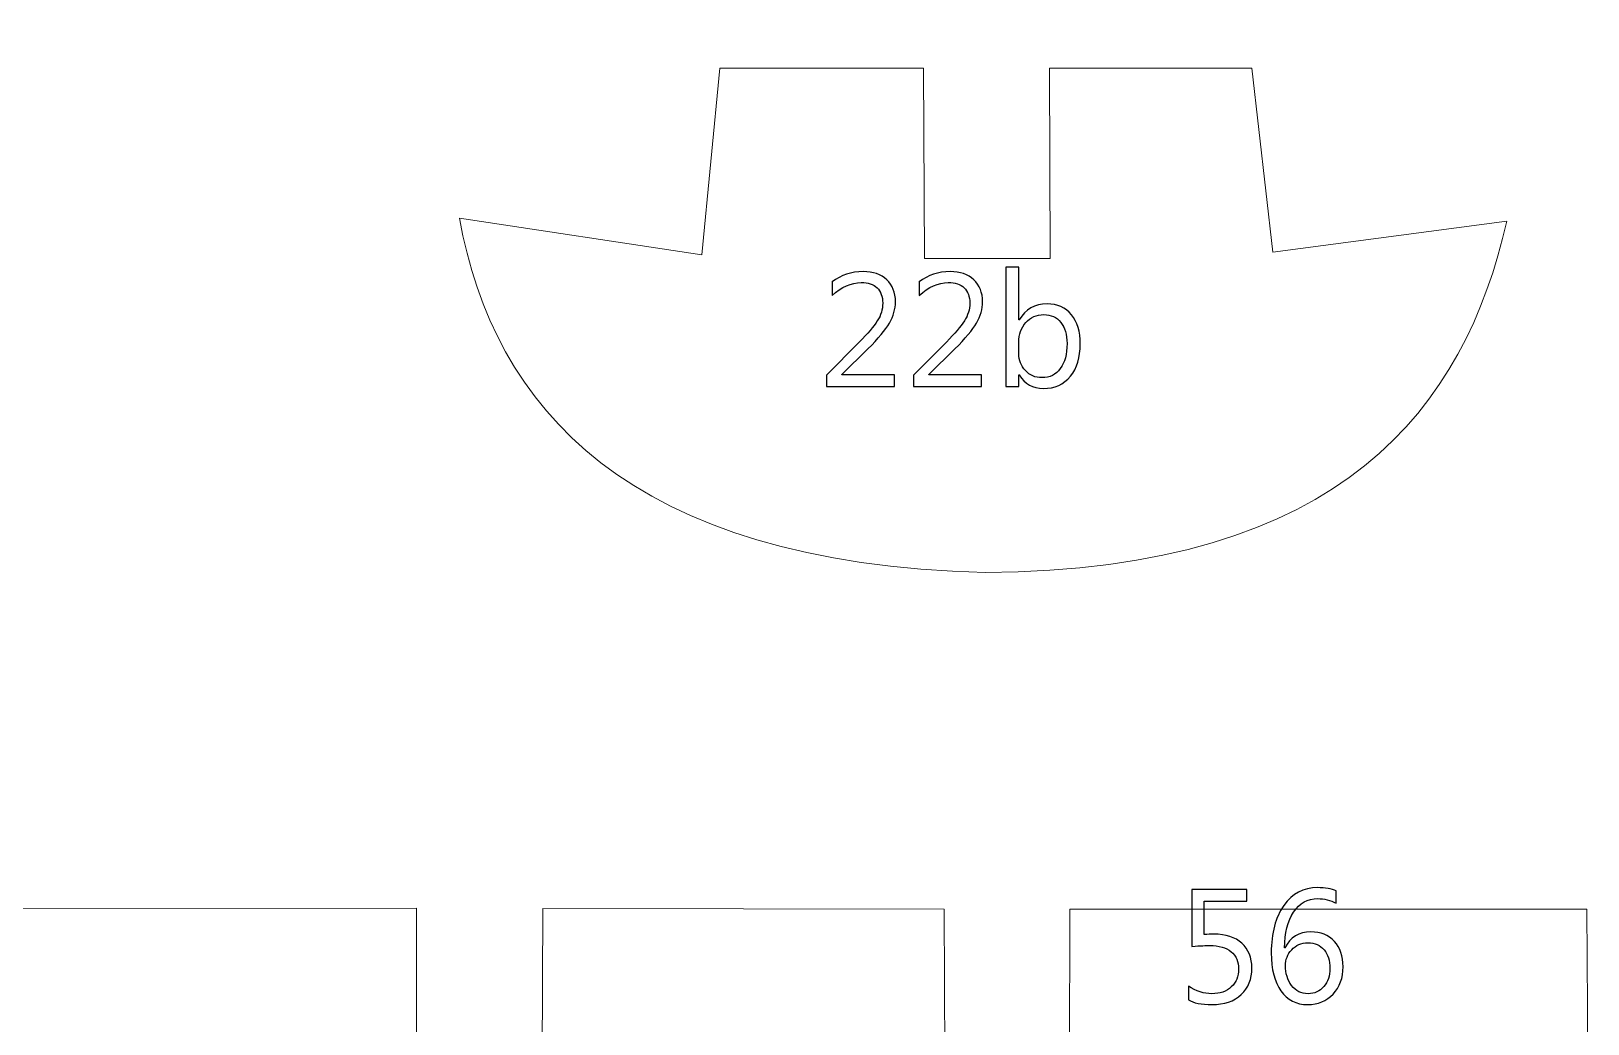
# Model space of a CAD drawing. Header units: centimetres. Extents: x -196 to 200, y -267 to 229.
# Drawn here: x 153.06 to 194.2, y 137.32 to 163.56 of the extents above; entities that cross this region are included whole.
import ezdxf

# ---------------------------------------------------------------- set-up
doc = ezdxf.new("R2010")
doc.units = ezdxf.units.CM
doc.header["$MEASUREMENT"] = 0
doc.layers.add('Camada 1', color=7, linetype='Continuous')
doc.layers.add('Camada 2', color=20, linetype='Continuous')

msp = doc.modelspace()

# ---------------------------------------------------------------- linework, layer by layer
at = {"layer": 'Camada 1', "lineweight": 9}
for points, knots in [([(114.689, 140.372), (114.689, 140.372), (121.777, 140.406), (121.777, 140.406), (121.777, 140.406), (121.777, 140.406), (121.77, 129.531), (121.77, 129.531), (121.77, 129.531), (121.77, 129.531), (125.082, 129.531), (125.082, 129.531), (125.082, 129.531), (125.082, 129.531), (125.087, 140.334), (125.087, 140.334), (125.087, 140.334), (125.087, 140.334), (135.586, 140.334), (135.586, 140.334), (135.586, 140.334), (135.586, 140.334), (135.586, 129.531), (135.586, 129.531), (135.586, 129.531), (135.586, 129.531), (138.885, 129.531), (138.885, 129.531), (138.885, 129.531), (138.885, 129.531), (138.886, 140.351), (138.886, 140.351), (138.886, 140.351), (138.886, 140.351), (149.417, 140.346), (149.417, 140.346), (149.417, 140.346), (149.417, 140.346), (149.391, 129.535), (149.391, 129.535), (149.391, 129.535), (149.391, 129.535), (152.742, 129.531), (152.742, 129.531), (152.742, 129.531), (152.742, 129.531), (152.755, 140.375), (152.755, 140.375), (152.755, 140.375), (152.755, 140.375), (163.247, 140.384), (163.247, 140.384), (163.247, 140.384), (163.247, 140.384), (163.247, 129.532), (163.247, 129.532), (163.247, 129.532), (163.247, 129.532), (166.534, 129.534), (166.534, 129.534), (166.534, 129.534), (166.534, 129.534), (166.587, 140.372), (166.587, 140.372), (166.587, 140.372), (166.587, 140.372), (177.191, 140.351), (177.191, 140.351), (177.191, 140.351), (177.191, 140.351), (177.225, 129.532), (177.225, 129.532), (177.225, 129.532), (177.225, 129.532), (180.491, 129.532), (180.491, 129.532), (180.491, 129.532), (180.491, 129.532), (180.507, 140.351), (180.507, 140.351), (180.507, 140.351), (180.507, 140.351), (194.175, 140.357), (194.175, 140.357), (194.175, 140.357), (194.175, 140.357), (194.198, 135.934), (194.198, 135.934), (194.198, 135.934), (194.198, 135.934), (190.911, 135.937), (190.911, 135.937), (190.911, 135.937), (190.911, 135.937), (190.911, 122.929), (190.911, 122.929), (190.911, 122.929), (190.911, 122.929), (194.197, 122.931), (194.197, 122.931), (194.197, 122.931), (194.197, 122.931), (194.197, 118.546), (194.197, 118.546), (194.197, 118.546), (194.197, 118.546), (111.237, 118.545), (111.237, 118.545), (111.237, 118.545), (111.237, 118.545), (111.234, 125.194), (111.234, 125.194), (111.234, 125.194), (111.234, 125.194), (100.095, 125.194), (100.095, 125.194), (100.095, 125.194), (98.387, 125.156), (97.605, 123.336), (97.591, 120.037), (97.591, 120.037), (97.729, 114.639), (94.559, 112.378), (91.986, 112.668), (91.986, 112.668), (91.986, 112.668), (93.508, 124.97), (93.508, 124.97), (93.508, 124.97), (93.508, 124.97), (90.249, 125.309), (90.249, 125.309), (90.249, 125.309), (90.249, 125.309), (89.165, 117.272), (89.165, 117.272), (89.165, 117.272), (89.165, 117.272), (2.271, 117.175), (2.271, 117.175), (2.271, 117.175), (2.271, 117.175), (2.269, 110.802), (2.269, 110.802), (2.269, 110.802), (2.269, 110.802), (-1.043, 110.801), (-1.043, 110.801), (-1.043, 110.801), (-1.043, 110.801), (-1.185, 88.942), (-1.185, 88.942), (-1.185, 88.942), (-1.185, 88.942), (-35.24, 85.129), (-35.24, 85.129), (-35.24, 85.129), (-35.24, 85.129), (-63.557, 85.144), (-63.557, 85.144), (-63.557, 85.144), (-65.043, 84.591), (-65.665, 83.347), (-65.246, 81.268), (-65.246, 81.268), (-65.246, 81.268), (-64.254, 78.165), (-64.254, 78.165), (-64.254, 78.165), (-63.326, 75.262), (-63.061, 73.597), (-65.387, 72.634), (-65.387, 72.634), (-65.387, 72.634), (-69.566, 71.073), (-69.566, 71.073), (-69.566, 71.073), (-75.32, 68.462), (-76.167, 62.893), (-73.657, 55.298), (-73.657, 55.298), (-72.354, 51.114), (-73.927, 48.199), (-76.368, 49.092), (-76.368, 49.092), (-76.368, 49.092), (-103.733, 58.307), (-103.733, 58.307), (-103.733, 58.307), (-103.102, 60.687), (-102.343, 63.067), (-101.456, 65.446), (-101.456, 65.446), (-101.456, 65.446), (-93.666, 62.108), (-93.666, 62.108), (-93.666, 62.108), (-93.666, 62.108), (-92.577, 65.248), (-92.577, 65.248), (-92.577, 65.248), (-92.577, 65.248), (-100.4, 68.586), (-100.4, 68.586), (-100.4, 68.586), (-99.209, 71.162), (-97.955, 73.674), (-96.637, 76.121), (-96.637, 76.121), (-96.637, 76.121), (-88.847, 71.858), (-88.847, 71.858), (-88.847, 71.858), (-88.847, 71.858), (-87.13, 74.667), (-87.13, 74.667), (-87.13, 74.667), (-87.13, 74.667), (-94.821, 78.964), (-94.821, 78.964), (-94.821, 78.964), (-93.561, 81.177), (-92.248, 83.287), (-90.86, 85.243), (-90.86, 85.243), (-90.86, 85.243), (-83.73, 80.451), (-83.73, 80.451), (-83.73, 80.451), (-83.73, 80.451), (-81.948, 83.161), (-81.948, 83.161), (-81.948, 83.161), (-81.948, 83.161), (-88.979, 87.953), (-88.979, 87.953), (-88.979, 87.953), (-87.461, 89.938), (-86.028, 91.963), (-84.688, 94.035), (-84.688, 94.035), (-84.688, 94.035), (-77.327, 89.441), (-77.327, 89.441), (-77.327, 89.441), (-77.327, 89.441), (-75.907, 92.316), (-75.907, 92.316), (-75.907, 92.316), (-75.907, 92.316), (-83.103, 96.976), (-83.103, 96.976), (-83.103, 96.976), (-80.277, 103.602), (-82.236, 109.043), (-90.122, 112.277), (-90.122, 112.277), (-103.899, 115.381), (-119.513, 113.823), (-133.764, 106.791), (-133.764, 106.791), (-144.008, 101.178), (-154.042, 94.092), (-164.777, 87.847), (-164.777, 87.847), (-170.221, 84.322), (-175.616, 81.162), (-181.376, 78.622), (-181.376, 78.622), (-183.558, 77.911), (-185.077, 77.638), (-185.897, 78.094), (-185.897, 78.094), (-191.027, 82.698), (-193.644, 93.751), (-193.229, 112.589), (-193.229, 112.589), (-192.121, 128.575), (-189.468, 139.014), (-184.95, 142.757), (-184.95, 142.757), (-180.824, 144.316), (-165.289, 144.555), (-141.95, 142.79), (-141.95, 142.79), (-126.066, 141.543), (-110.264, 140.047), (-94.515, 138.397), (-94.515, 138.397), (-85.281, 137.334), (-77.614, 145.445), (-70.733, 157.943), (-70.733, 157.943), (-72.994, 158.332), (-74.592, 160.089), (-74.791, 163.639), (-74.791, 163.639), (-74.747, 167.843), (-72.92, 169.939), (-69.436, 170.243), (-69.436, 170.243), (-67.983, 170.256), (-66.531, 170.239), (-65.079, 170.073), (-65.079, 170.073), (-63.108, 169.837), (-62.191, 170.706), (-62.256, 173.119), (-62.256, 173.119), (-62.256, 173.119), (-62.225, 177.892), (-62.225, 177.892), (-62.225, 177.892), (-62.225, 177.892), (-58.622, 177.892), (-58.622, 177.892), (-58.622, 177.892), (-58.622, 177.892), (-58.621, 184.763), (-58.621, 184.763), (-58.621, 184.763), (-58.621, 184.763), (-52.573, 184.76), (-52.573, 184.76), (-52.573, 184.76), (-52.573, 184.76), (-46.65, 192.035), (-46.65, 192.035), (-46.65, 192.035), (-46.65, 192.035), (-18.056, 192.03), (-18.056, 192.03), (-18.056, 192.03), (-18.056, 192.03), (-18.049, 180.199), (-18.049, 180.199), (-18.049, 180.199), (-18.049, 180.199), (-14.604, 180.2), (-14.604, 180.2), (-14.604, 180.2), (-14.604, 180.2), (-14.654, 172.369), (-14.654, 172.369), (-14.654, 172.369), (-14.75, 170.684), (-15.901, 169.942), (-17.653, 169.659), (-17.653, 169.659), (-17.653, 169.659), (-23.365, 169.659), (-23.365, 169.659), (-23.365, 169.659), (-23.365, 169.659), (-23.367, 164.682), (-23.367, 164.682), (-23.367, 164.682), (-23.367, 164.682), (-17.384, 164.682), (-17.384, 164.682), (-17.384, 164.682), (-9.828, 164.385), (-5.427, 163.227), (-3.319, 160.661), (-3.319, 160.661), (-1.966, 159.056), (-1.137, 157.276), (-1.075, 155.241), (-1.075, 155.241), (-1.075, 155.241), (-1.006, 145.454), (-1.006, 145.454), (-1.006, 145.454), (-1.006, 145.454), (2.333, 145.456), (2.333, 145.456), (2.333, 145.456), (2.333, 145.456), (2.342, 137.754), (2.342, 137.754), (2.342, 137.754), (2.342, 137.754), (92.633, 137.751), (92.633, 137.751), (92.633, 137.751), (92.633, 137.751), (92.619, 142.019), (92.619, 142.019), (92.619, 142.019), (94.823, 148.923), (96.989, 156.13), (99.23, 162.731), (99.23, 162.731), (100.216, 165.658), (101.894, 167.27), (104.257, 167.188), (104.257, 167.188), (107.361, 166.892), (109.115, 164.964), (110.065, 161.989), (110.065, 161.989), (111.854, 155.099), (113.136, 147.567), (114.689, 140.372)], [0, 0, 0, 0, 0.009804, 0.009804, 0.009804, 0.009804, 0.019608, 0.019608, 0.019608, 0.019608, 0.029412, 0.029412, 0.029412, 0.029412, 0.039216, 0.039216, 0.039216, 0.039216, 0.04902, 0.04902, 0.04902, 0.04902, 0.058824, 0.058824, 0.058824, 0.058824, 0.068627, 0.068627, 0.068627, 0.068627, 0.078431, 0.078431, 0.078431, 0.078431, 0.088235, 0.088235, 0.088235, 0.088235, 0.098039, 0.098039, 0.098039, 0.098039, 0.107843, 0.107843, 0.107843, 0.107843, 0.117647, 0.117647, 0.117647, 0.117647, 0.127451, 0.127451, 0.127451, 0.127451, 0.137255, 0.137255, 0.137255, 0.137255, 0.147059, 0.147059, 0.147059, 0.147059, 0.156863, 0.156863, 0.156863, 0.156863, 0.166667, 0.166667, 0.166667, 0.166667, 0.176471, 0.176471, 0.176471, 0.176471, 0.186275, 0.186275, 0.186275, 0.186275, 0.196078, 0.196078, 0.196078, 0.196078, 0.205882, 0.205882, 0.205882, 0.205882, 0.215686, 0.215686, 0.215686, 0.215686, 0.22549, 0.22549, 0.22549, 0.22549, 0.235294, 0.235294, 0.235294, 0.235294, 0.245098, 0.245098, 0.245098, 0.245098, 0.254902, 0.254902, 0.254902, 0.254902, 0.264706, 0.264706, 0.264706, 0.264706, 0.27451, 0.27451, 0.27451, 0.27451, 0.284314, 0.284314, 0.284314, 0.284314, 0.294118, 0.294118, 0.294118, 0.294118, 0.303922, 0.303922, 0.303922, 0.303922, 0.313725, 0.313725, 0.313725, 0.313726, 0.323529, 0.323529, 0.323529, 0.323529, 0.333333, 0.333333, 0.333333, 0.333333, 0.343137, 0.343137, 0.343137, 0.343137, 0.352941, 0.352941, 0.352941, 0.352941, 0.362745, 0.362745, 0.362745, 0.362745, 0.372549, 0.372549, 0.372549, 0.372549, 0.382353, 0.382353, 0.382353, 0.382353, 0.392157, 0.392157, 0.392157, 0.392157, 0.401961, 0.401961, 0.401961, 0.401961, 0.411765, 0.411765, 0.411765, 0.411765, 0.421569, 0.421569, 0.421569, 0.421569, 0.431373, 0.431373, 0.431373, 0.431373, 0.441176, 0.441176, 0.441176, 0.441176, 0.45098, 0.45098, 0.45098, 0.45098, 0.460784, 0.460784, 0.460784, 0.460784, 0.470588, 0.470588, 0.470588, 0.470588, 0.480392, 0.480392, 0.480392, 0.480392, 0.490196, 0.490196, 0.490196, 0.490196, 0.5, 0.5, 0.5, 0.5, 0.509804, 0.509804, 0.509804, 0.509804, 0.519608, 0.519608, 0.519608, 0.519608, 0.529412, 0.529412, 0.529412, 0.529412, 0.539216, 0.539216, 0.539216, 0.539216, 0.54902, 0.54902, 0.54902, 0.54902, 0.558824, 0.558824, 0.558824, 0.558824, 0.568627, 0.568627, 0.568627, 0.568627, 0.578431, 0.578431, 0.578431, 0.578431, 0.588235, 0.588235, 0.588235, 0.588235, 0.598039, 0.598039, 0.598039, 0.598039, 0.607843, 0.607843, 0.607843, 0.607843, 0.617647, 0.617647, 0.617647, 0.617647, 0.627451, 0.627451, 0.627451, 0.627451, 0.637255, 0.637255, 0.637255, 0.637255, 0.647059, 0.647059, 0.647059, 0.647059, 0.656863, 0.656863, 0.656863, 0.656863, 0.666667, 0.666667, 0.666667, 0.666667, 0.676471, 0.676471, 0.676471, 0.676471, 0.686275, 0.686275, 0.686275, 0.686275, 0.696078, 0.696078, 0.696078, 0.696078, 0.705882, 0.705882, 0.705882, 0.705882, 0.715686, 0.715686, 0.715686, 0.715686, 0.72549, 0.72549, 0.72549, 0.72549, 0.735294, 0.735294, 0.735294, 0.735294, 0.745098, 0.745098, 0.745098, 0.745098, 0.754902, 0.754902, 0.754902, 0.754902, 0.764706, 0.764706, 0.764706, 0.764706, 0.77451, 0.77451, 0.77451, 0.77451, 0.784314, 0.784314, 0.784314, 0.784314, 0.794118, 0.794118, 0.794118, 0.794118, 0.803922, 0.803922, 0.803922, 0.803922, 0.813725, 0.813725, 0.813725, 0.813726, 0.823529, 0.823529, 0.823529, 0.823529, 0.833333, 0.833333, 0.833333, 0.833333, 0.843137, 0.843137, 0.843137, 0.843137, 0.852941, 0.852941, 0.852941, 0.852941, 0.862745, 0.862745, 0.862745, 0.862745, 0.872549, 0.872549, 0.872549, 0.872549, 0.882353, 0.882353, 0.882353, 0.882353, 0.892157, 0.892157, 0.892157, 0.892157, 0.901961, 0.901961, 0.901961, 0.901961, 0.911765, 0.911765, 0.911765, 0.911765, 0.921569, 0.921569, 0.921569, 0.921569, 0.931373, 0.931373, 0.931373, 0.931373, 0.941176, 0.941176, 0.941176, 0.941176, 0.95098, 0.95098, 0.95098, 0.95098, 0.960784, 0.960784, 0.960784, 0.960784, 0.970588, 0.970588, 0.970588, 0.970588, 0.980392, 0.980392, 0.980392, 0.980392, 1, 1, 1, 1]), ([(171.262, 162.576), (171.262, 162.576), (176.642, 162.578), (176.642, 162.578), (176.642, 162.578), (176.642, 162.578), (176.669, 157.549), (176.669, 157.549), (176.669, 157.549), (176.669, 157.549), (179.988, 157.544), (179.988, 157.544), (179.988, 157.544), (179.988, 157.544), (179.974, 162.576), (179.974, 162.576), (179.974, 162.576), (179.974, 162.576), (185.319, 162.578), (185.319, 162.578), (185.319, 162.578), (185.319, 162.578), (185.878, 157.717), (185.878, 157.717), (185.878, 157.717), (185.878, 157.717), (192.058, 158.534), (192.058, 158.534), (192.058, 158.534), (190.937, 153.622), (187.751, 149.305), (178.275, 149.252), (178.275, 149.252), (168.818, 149.493), (165.282, 153.623), (164.379, 158.612), (164.379, 158.612), (164.379, 158.612), (170.781, 157.645), (170.781, 157.645), (170.781, 157.645), (170.781, 157.645), (171.262, 162.576), (171.262, 162.576)], [0, 0, 0, 0, 0.083333, 0.083333, 0.083333, 0.083333, 0.166667, 0.166667, 0.166667, 0.166667, 0.25, 0.25, 0.25, 0.25, 0.333333, 0.333333, 0.333333, 0.333333, 0.416667, 0.416667, 0.416667, 0.416667, 0.5, 0.5, 0.5, 0.5, 0.583333, 0.583333, 0.583333, 0.583333, 0.666667, 0.666667, 0.666667, 0.666667, 0.75, 0.75, 0.75, 0.75, 0.833333, 0.833333, 0.833333, 0.833333, 1, 1, 1, 1])]:
    msp.add_open_spline(points, degree=3, knots=knots, dxfattribs=at)
at = {"layer": 'Camada 2'}
for points, knots in [([(175.877, 154.165), (175.877, 154.165), (174.076, 154.165), (174.076, 154.165), (174.076, 154.165), (174.076, 154.165), (174.076, 154.468), (174.076, 154.468), (174.076, 154.468), (174.076, 154.468), (174.946, 155.341), (174.946, 155.341), (174.946, 155.341), (175.169, 155.564), (175.328, 155.749), (175.422, 155.897), (175.422, 155.897), (175.517, 156.045), (175.565, 156.203), (175.565, 156.371), (175.565, 156.371), (175.565, 156.543), (175.516, 156.677), (175.417, 156.772), (175.417, 156.772), (175.318, 156.866), (175.178, 156.913), (174.996, 156.913), (174.996, 156.913), (174.729, 156.913), (174.474, 156.799), (174.229, 156.572), (174.229, 156.572), (174.229, 156.572), (174.229, 156.93), (174.229, 156.93), (174.229, 156.93), (174.463, 157.112), (174.734, 157.203), (175.044, 157.203), (175.044, 157.203), (175.31, 157.203), (175.52, 157.131), (175.673, 156.986), (175.673, 156.986), (175.826, 156.842), (175.902, 156.648), (175.902, 156.404), (175.902, 156.404), (175.902, 156.213), (175.85, 156.025), (175.744, 155.843), (175.744, 155.843), (175.638, 155.66), (175.448, 155.433), (175.175, 155.162), (175.175, 155.162), (175.175, 155.162), (174.485, 154.48), (174.485, 154.48), (174.485, 154.48), (174.485, 154.48), (174.485, 154.472), (174.485, 154.472), (174.485, 154.472), (174.485, 154.472), (175.877, 154.472), (175.877, 154.472), (175.877, 154.472), (175.877, 154.472), (175.877, 154.165), (175.877, 154.165)], [0, 0, 0, 0, 0.052632, 0.052632, 0.052632, 0.052632, 0.105263, 0.105263, 0.105263, 0.105263, 0.157895, 0.157895, 0.157895, 0.157895, 0.210526, 0.210526, 0.210526, 0.210526, 0.263158, 0.263158, 0.263158, 0.263158, 0.315789, 0.315789, 0.315789, 0.315789, 0.368421, 0.368421, 0.368421, 0.368421, 0.421053, 0.421053, 0.421053, 0.421053, 0.473684, 0.473684, 0.473684, 0.473684, 0.526316, 0.526316, 0.526316, 0.526316, 0.578947, 0.578947, 0.578947, 0.578947, 0.631579, 0.631579, 0.631579, 0.631579, 0.684211, 0.684211, 0.684211, 0.684211, 0.736842, 0.736842, 0.736842, 0.736842, 0.789474, 0.789474, 0.789474, 0.789474, 0.842105, 0.842105, 0.842105, 0.842105, 0.894737, 0.894737, 0.894737, 0.894737, 1, 1, 1, 1]), ([(178.177, 154.165), (178.177, 154.165), (176.376, 154.165), (176.376, 154.165), (176.376, 154.165), (176.376, 154.165), (176.376, 154.468), (176.376, 154.468), (176.376, 154.468), (176.376, 154.468), (177.247, 155.341), (177.247, 155.341), (177.247, 155.341), (177.469, 155.564), (177.628, 155.749), (177.722, 155.897), (177.722, 155.897), (177.818, 156.045), (177.865, 156.203), (177.865, 156.371), (177.865, 156.371), (177.865, 156.543), (177.816, 156.677), (177.717, 156.772), (177.717, 156.772), (177.619, 156.866), (177.478, 156.913), (177.296, 156.913), (177.296, 156.913), (177.03, 156.913), (176.774, 156.799), (176.53, 156.572), (176.53, 156.572), (176.53, 156.572), (176.53, 156.93), (176.53, 156.93), (176.53, 156.93), (176.763, 157.112), (177.035, 157.203), (177.344, 157.203), (177.344, 157.203), (177.611, 157.203), (177.821, 157.131), (177.974, 156.986), (177.974, 156.986), (178.126, 156.842), (178.203, 156.648), (178.203, 156.404), (178.203, 156.404), (178.203, 156.213), (178.15, 156.025), (178.044, 155.843), (178.044, 155.843), (177.939, 155.66), (177.749, 155.433), (177.475, 155.162), (177.475, 155.162), (177.475, 155.162), (176.786, 154.48), (176.786, 154.48), (176.786, 154.48), (176.786, 154.48), (176.786, 154.472), (176.786, 154.472), (176.786, 154.472), (176.786, 154.472), (178.177, 154.472), (178.177, 154.472), (178.177, 154.472), (178.177, 154.472), (178.177, 154.165), (178.177, 154.165)], [0, 0, 0, 0, 0.052632, 0.052632, 0.052632, 0.052632, 0.105263, 0.105263, 0.105263, 0.105263, 0.157895, 0.157895, 0.157895, 0.157895, 0.210526, 0.210526, 0.210526, 0.210526, 0.263158, 0.263158, 0.263158, 0.263158, 0.315789, 0.315789, 0.315789, 0.315789, 0.368421, 0.368421, 0.368421, 0.368421, 0.421053, 0.421053, 0.421053, 0.421053, 0.473684, 0.473684, 0.473684, 0.473684, 0.526316, 0.526316, 0.526316, 0.526316, 0.578947, 0.578947, 0.578947, 0.578947, 0.631579, 0.631579, 0.631579, 0.631579, 0.684211, 0.684211, 0.684211, 0.684211, 0.736842, 0.736842, 0.736842, 0.736842, 0.789474, 0.789474, 0.789474, 0.789474, 0.842105, 0.842105, 0.842105, 0.842105, 0.894737, 0.894737, 0.894737, 0.894737, 1, 1, 1, 1]), ([(179.171, 154.471), (179.171, 154.471), (179.163, 154.471), (179.163, 154.471), (179.163, 154.471), (179.163, 154.471), (179.163, 154.165), (179.163, 154.165), (179.163, 154.165), (179.163, 154.165), (178.821, 154.165), (178.821, 154.165), (178.821, 154.165), (178.821, 154.165), (178.821, 157.323), (178.821, 157.323), (178.821, 157.323), (178.821, 157.323), (179.163, 157.323), (179.163, 157.323), (179.163, 157.323), (179.163, 157.323), (179.163, 155.926), (179.163, 155.926), (179.163, 155.926), (179.163, 155.926), (179.171, 155.926), (179.171, 155.926), (179.171, 155.926), (179.339, 156.208), (179.585, 156.35), (179.909, 156.35), (179.909, 156.35), (180.183, 156.35), (180.397, 156.254), (180.552, 156.063), (180.552, 156.063), (180.707, 155.872), (180.785, 155.616), (180.785, 155.294), (180.785, 155.294), (180.785, 154.937), (180.698, 154.65), (180.524, 154.436), (180.524, 154.436), (180.35, 154.221), (180.112, 154.113), (179.811, 154.113), (179.811, 154.113), (179.529, 154.113), (179.316, 154.232), (179.171, 154.471)], [0, 0, 0, 0, 0.071429, 0.071429, 0.071429, 0.071429, 0.142857, 0.142857, 0.142857, 0.142857, 0.214286, 0.214286, 0.214286, 0.214286, 0.285714, 0.285714, 0.285714, 0.285714, 0.357143, 0.357143, 0.357143, 0.357143, 0.428571, 0.428571, 0.428571, 0.428571, 0.5, 0.5, 0.5, 0.5, 0.571429, 0.571429, 0.571429, 0.571429, 0.642857, 0.642857, 0.642857, 0.642857, 0.714286, 0.714286, 0.714286, 0.714286, 0.785714, 0.785714, 0.785714, 0.785714, 0.857143, 0.857143, 0.857143, 0.857143, 1, 1, 1, 1]), ([(179.163, 155.334), (179.163, 155.334), (179.163, 155.035), (179.163, 155.035), (179.163, 155.035), (179.163, 154.858), (179.22, 154.708), (179.335, 154.584), (179.335, 154.584), (179.449, 154.461), (179.595, 154.399), (179.772, 154.399), (179.772, 154.399), (179.979, 154.399), (180.141, 154.479), (180.258, 154.638), (180.258, 154.638), (180.376, 154.797), (180.435, 155.018), (180.435, 155.301), (180.435, 155.301), (180.435, 155.539), (180.38, 155.726), (180.27, 155.861), (180.27, 155.861), (180.16, 155.996), (180.011, 156.064), (179.824, 156.064), (179.824, 156.064), (179.625, 156.064), (179.465, 155.995), (179.344, 155.856), (179.344, 155.856), (179.223, 155.717), (179.163, 155.543), (179.163, 155.334)], [0, 0, 0, 0, 0.1, 0.1, 0.1, 0.1, 0.2, 0.2, 0.2, 0.2, 0.3, 0.3, 0.3, 0.3, 0.4, 0.4, 0.4, 0.4, 0.5, 0.5, 0.5, 0.5, 0.6, 0.6, 0.6, 0.6, 0.7, 0.7, 0.7, 0.7, 0.8, 0.8, 0.8, 0.8, 1, 1, 1, 1]), ([(183.642, 137.956), (183.642, 137.956), (183.642, 138.319), (183.642, 138.319), (183.642, 138.319), (183.847, 138.185), (184.054, 138.118), (184.265, 138.118), (184.265, 138.118), (184.477, 138.118), (184.647, 138.178), (184.776, 138.297), (184.776, 138.297), (184.905, 138.416), (184.97, 138.575), (184.97, 138.772), (184.97, 138.772), (184.97, 138.967), (184.904, 139.12), (184.772, 139.23), (184.772, 139.23), (184.64, 139.339), (184.451, 139.394), (184.205, 139.394), (184.205, 139.394), (184.122, 139.394), (183.965, 139.386), (183.736, 139.369), (183.736, 139.369), (183.736, 139.369), (183.736, 140.871), (183.736, 140.871), (183.736, 140.871), (183.736, 140.871), (185.183, 140.871), (185.183, 140.871), (185.183, 140.871), (185.183, 140.871), (185.183, 140.564), (185.183, 140.564), (185.183, 140.564), (185.183, 140.564), (184.061, 140.564), (184.061, 140.564), (184.061, 140.564), (184.061, 140.564), (184.061, 139.684), (184.061, 139.684), (184.061, 139.684), (184.152, 139.69), (184.237, 139.693), (184.315, 139.693), (184.315, 139.693), (184.635, 139.693), (184.882, 139.613), (185.057, 139.453), (185.057, 139.453), (185.232, 139.292), (185.32, 139.073), (185.32, 138.794), (185.32, 138.794), (185.32, 138.505), (185.226, 138.272), (185.037, 138.097), (185.037, 138.097), (184.849, 137.92), (184.59, 137.832), (184.262, 137.832), (184.262, 137.832), (183.985, 137.832), (183.779, 137.873), (183.642, 137.956)], [0, 0, 0, 0, 0.052632, 0.052632, 0.052632, 0.052632, 0.105263, 0.105263, 0.105263, 0.105263, 0.157895, 0.157895, 0.157895, 0.157895, 0.210526, 0.210526, 0.210526, 0.210526, 0.263158, 0.263158, 0.263158, 0.263158, 0.315789, 0.315789, 0.315789, 0.315789, 0.368421, 0.368421, 0.368421, 0.368421, 0.421053, 0.421053, 0.421053, 0.421053, 0.473684, 0.473684, 0.473684, 0.473684, 0.526316, 0.526316, 0.526316, 0.526316, 0.578947, 0.578947, 0.578947, 0.578947, 0.631579, 0.631579, 0.631579, 0.631579, 0.684211, 0.684211, 0.684211, 0.684211, 0.736842, 0.736842, 0.736842, 0.736842, 0.789474, 0.789474, 0.789474, 0.789474, 0.842105, 0.842105, 0.842105, 0.842105, 0.894737, 0.894737, 0.894737, 0.894737, 1, 1, 1, 1]), ([(187.547, 140.837), (187.547, 140.837), (187.547, 140.513), (187.547, 140.513), (187.547, 140.513), (187.393, 140.592), (187.231, 140.632), (187.06, 140.632), (187.06, 140.632), (186.796, 140.632), (186.584, 140.514), (186.424, 140.278), (186.424, 140.278), (186.266, 140.042), (186.186, 139.725), (186.186, 139.329), (186.186, 139.329), (186.186, 139.329), (186.195, 139.329), (186.195, 139.329), (186.195, 139.329), (186.333, 139.611), (186.561, 139.753), (186.877, 139.753), (186.877, 139.753), (187.138, 139.753), (187.345, 139.669), (187.5, 139.502), (187.5, 139.502), (187.654, 139.334), (187.731, 139.11), (187.731, 138.829), (187.731, 138.829), (187.731, 138.536), (187.643, 138.296), (187.466, 138.11), (187.466, 138.11), (187.29, 137.925), (187.066, 137.832), (186.794, 137.832), (186.794, 137.832), (186.494, 137.832), (186.259, 137.952), (186.088, 138.191), (186.088, 138.191), (185.917, 138.43), (185.832, 138.765), (185.832, 139.198), (185.832, 139.198), (185.832, 139.722), (185.943, 140.14), (186.167, 140.453), (186.167, 140.453), (186.39, 140.766), (186.685, 140.922), (187.052, 140.922), (187.052, 140.922), (187.26, 140.922), (187.425, 140.894), (187.547, 140.837)], [0, 0, 0, 0, 0.0625, 0.0625, 0.0625, 0.0625, 0.125, 0.125, 0.125, 0.125, 0.1875, 0.1875, 0.1875, 0.1875, 0.25, 0.25, 0.25, 0.25, 0.3125, 0.3125, 0.3125, 0.3125, 0.375, 0.375, 0.375, 0.375, 0.4375, 0.4375, 0.4375, 0.4375, 0.5, 0.5, 0.5, 0.5, 0.5625, 0.5625, 0.5625, 0.5625, 0.625, 0.625, 0.625, 0.625, 0.6875, 0.6875, 0.6875, 0.6875, 0.75, 0.75, 0.75, 0.75, 0.8125, 0.8125, 0.8125, 0.8125, 0.875, 0.875, 0.875, 0.875, 1, 1, 1, 1]), ([(186.801, 139.463), (186.625, 139.463), (186.482, 139.403), (186.372, 139.283), (186.372, 139.283), (186.262, 139.163), (186.207, 139.022), (186.207, 138.859), (186.207, 138.859), (186.207, 138.654), (186.262, 138.48), (186.371, 138.335), (186.371, 138.335), (186.48, 138.191), (186.625, 138.118), (186.806, 138.118), (186.806, 138.118), (186.978, 138.118), (187.117, 138.181), (187.222, 138.307), (187.222, 138.307), (187.328, 138.433), (187.381, 138.593), (187.381, 138.786), (187.381, 138.786), (187.381, 138.998), (187.33, 139.163), (187.229, 139.283), (187.229, 139.283), (187.127, 139.403), (186.985, 139.463), (186.801, 139.463)], [0, 0, 0, 0, 0.111111, 0.111111, 0.111111, 0.111111, 0.222222, 0.222222, 0.222222, 0.222222, 0.333333, 0.333333, 0.333333, 0.333333, 0.444444, 0.444444, 0.444444, 0.444444, 0.555556, 0.555556, 0.555556, 0.555556, 0.666667, 0.666667, 0.666667, 0.666667, 0.777778, 0.777778, 0.777778, 0.777778, 1, 1, 1, 1])]:
    msp.add_open_spline(points, degree=3, knots=knots, dxfattribs=at)
at = {"layer": 'Camada 2', "lineweight": 9}
for points, knots in [([(175.877, 154.165), (175.877, 154.165), (174.076, 154.165), (174.076, 154.165), (174.076, 154.165), (174.076, 154.165), (174.076, 154.468), (174.076, 154.468), (174.076, 154.468), (174.076, 154.468), (174.946, 155.341), (174.946, 155.341), (174.946, 155.341), (175.169, 155.564), (175.328, 155.749), (175.422, 155.897), (175.422, 155.897), (175.517, 156.045), (175.565, 156.203), (175.565, 156.371), (175.565, 156.371), (175.565, 156.543), (175.516, 156.677), (175.417, 156.772), (175.417, 156.772), (175.318, 156.866), (175.178, 156.913), (174.996, 156.913), (174.996, 156.913), (174.729, 156.913), (174.474, 156.799), (174.229, 156.572), (174.229, 156.572), (174.229, 156.572), (174.229, 156.93), (174.229, 156.93), (174.229, 156.93), (174.463, 157.112), (174.734, 157.203), (175.044, 157.203), (175.044, 157.203), (175.31, 157.203), (175.52, 157.131), (175.673, 156.986), (175.673, 156.986), (175.826, 156.842), (175.902, 156.648), (175.902, 156.404), (175.902, 156.404), (175.902, 156.213), (175.85, 156.025), (175.744, 155.843), (175.744, 155.843), (175.638, 155.66), (175.448, 155.433), (175.175, 155.162), (175.175, 155.162), (175.175, 155.162), (174.485, 154.48), (174.485, 154.48), (174.485, 154.48), (174.485, 154.48), (174.485, 154.472), (174.485, 154.472), (174.485, 154.472), (174.485, 154.472), (175.877, 154.472), (175.877, 154.472), (175.877, 154.472), (175.877, 154.472), (175.877, 154.165), (175.877, 154.165)], [0, 0, 0, 0, 0.052632, 0.052632, 0.052632, 0.052632, 0.105263, 0.105263, 0.105263, 0.105263, 0.157895, 0.157895, 0.157895, 0.157895, 0.210526, 0.210526, 0.210526, 0.210526, 0.263158, 0.263158, 0.263158, 0.263158, 0.315789, 0.315789, 0.315789, 0.315789, 0.368421, 0.368421, 0.368421, 0.368421, 0.421053, 0.421053, 0.421053, 0.421053, 0.473684, 0.473684, 0.473684, 0.473684, 0.526316, 0.526316, 0.526316, 0.526316, 0.578947, 0.578947, 0.578947, 0.578947, 0.631579, 0.631579, 0.631579, 0.631579, 0.684211, 0.684211, 0.684211, 0.684211, 0.736842, 0.736842, 0.736842, 0.736842, 0.789474, 0.789474, 0.789474, 0.789474, 0.842105, 0.842105, 0.842105, 0.842105, 0.894737, 0.894737, 0.894737, 0.894737, 1, 1, 1, 1]), ([(178.177, 154.165), (178.177, 154.165), (176.376, 154.165), (176.376, 154.165), (176.376, 154.165), (176.376, 154.165), (176.376, 154.468), (176.376, 154.468), (176.376, 154.468), (176.376, 154.468), (177.247, 155.341), (177.247, 155.341), (177.247, 155.341), (177.469, 155.564), (177.628, 155.749), (177.722, 155.897), (177.722, 155.897), (177.818, 156.045), (177.865, 156.203), (177.865, 156.371), (177.865, 156.371), (177.865, 156.543), (177.816, 156.677), (177.717, 156.772), (177.717, 156.772), (177.619, 156.866), (177.478, 156.913), (177.296, 156.913), (177.296, 156.913), (177.03, 156.913), (176.774, 156.799), (176.53, 156.572), (176.53, 156.572), (176.53, 156.572), (176.53, 156.93), (176.53, 156.93), (176.53, 156.93), (176.763, 157.112), (177.035, 157.203), (177.344, 157.203), (177.344, 157.203), (177.611, 157.203), (177.821, 157.131), (177.974, 156.986), (177.974, 156.986), (178.126, 156.842), (178.203, 156.648), (178.203, 156.404), (178.203, 156.404), (178.203, 156.213), (178.15, 156.025), (178.044, 155.843), (178.044, 155.843), (177.939, 155.66), (177.749, 155.433), (177.475, 155.162), (177.475, 155.162), (177.475, 155.162), (176.786, 154.48), (176.786, 154.48), (176.786, 154.48), (176.786, 154.48), (176.786, 154.472), (176.786, 154.472), (176.786, 154.472), (176.786, 154.472), (178.177, 154.472), (178.177, 154.472), (178.177, 154.472), (178.177, 154.472), (178.177, 154.165), (178.177, 154.165)], [0, 0, 0, 0, 0.052632, 0.052632, 0.052632, 0.052632, 0.105263, 0.105263, 0.105263, 0.105263, 0.157895, 0.157895, 0.157895, 0.157895, 0.210526, 0.210526, 0.210526, 0.210526, 0.263158, 0.263158, 0.263158, 0.263158, 0.315789, 0.315789, 0.315789, 0.315789, 0.368421, 0.368421, 0.368421, 0.368421, 0.421053, 0.421053, 0.421053, 0.421053, 0.473684, 0.473684, 0.473684, 0.473684, 0.526316, 0.526316, 0.526316, 0.526316, 0.578947, 0.578947, 0.578947, 0.578947, 0.631579, 0.631579, 0.631579, 0.631579, 0.684211, 0.684211, 0.684211, 0.684211, 0.736842, 0.736842, 0.736842, 0.736842, 0.789474, 0.789474, 0.789474, 0.789474, 0.842105, 0.842105, 0.842105, 0.842105, 0.894737, 0.894737, 0.894737, 0.894737, 1, 1, 1, 1]), ([(179.171, 154.471), (179.171, 154.471), (179.163, 154.471), (179.163, 154.471), (179.163, 154.471), (179.163, 154.471), (179.163, 154.165), (179.163, 154.165), (179.163, 154.165), (179.163, 154.165), (178.821, 154.165), (178.821, 154.165), (178.821, 154.165), (178.821, 154.165), (178.821, 157.323), (178.821, 157.323), (178.821, 157.323), (178.821, 157.323), (179.163, 157.323), (179.163, 157.323), (179.163, 157.323), (179.163, 157.323), (179.163, 155.926), (179.163, 155.926), (179.163, 155.926), (179.163, 155.926), (179.171, 155.926), (179.171, 155.926), (179.171, 155.926), (179.339, 156.208), (179.585, 156.35), (179.909, 156.35), (179.909, 156.35), (180.183, 156.35), (180.397, 156.254), (180.552, 156.063), (180.552, 156.063), (180.707, 155.872), (180.785, 155.616), (180.785, 155.294), (180.785, 155.294), (180.785, 154.937), (180.698, 154.65), (180.524, 154.436), (180.524, 154.436), (180.35, 154.221), (180.112, 154.113), (179.811, 154.113), (179.811, 154.113), (179.529, 154.113), (179.316, 154.232), (179.171, 154.471)], [0, 0, 0, 0, 0.071429, 0.071429, 0.071429, 0.071429, 0.142857, 0.142857, 0.142857, 0.142857, 0.214286, 0.214286, 0.214286, 0.214286, 0.285714, 0.285714, 0.285714, 0.285714, 0.357143, 0.357143, 0.357143, 0.357143, 0.428571, 0.428571, 0.428571, 0.428571, 0.5, 0.5, 0.5, 0.5, 0.571429, 0.571429, 0.571429, 0.571429, 0.642857, 0.642857, 0.642857, 0.642857, 0.714286, 0.714286, 0.714286, 0.714286, 0.785714, 0.785714, 0.785714, 0.785714, 0.857143, 0.857143, 0.857143, 0.857143, 1, 1, 1, 1]), ([(179.163, 155.334), (179.163, 155.334), (179.163, 155.035), (179.163, 155.035), (179.163, 155.035), (179.163, 154.858), (179.22, 154.708), (179.335, 154.584), (179.335, 154.584), (179.449, 154.461), (179.595, 154.399), (179.772, 154.399), (179.772, 154.399), (179.979, 154.399), (180.141, 154.479), (180.258, 154.638), (180.258, 154.638), (180.376, 154.797), (180.435, 155.018), (180.435, 155.301), (180.435, 155.301), (180.435, 155.539), (180.38, 155.726), (180.27, 155.861), (180.27, 155.861), (180.16, 155.996), (180.011, 156.064), (179.824, 156.064), (179.824, 156.064), (179.625, 156.064), (179.465, 155.995), (179.344, 155.856), (179.344, 155.856), (179.223, 155.717), (179.163, 155.543), (179.163, 155.334)], [0, 0, 0, 0, 0.1, 0.1, 0.1, 0.1, 0.2, 0.2, 0.2, 0.2, 0.3, 0.3, 0.3, 0.3, 0.4, 0.4, 0.4, 0.4, 0.5, 0.5, 0.5, 0.5, 0.6, 0.6, 0.6, 0.6, 0.7, 0.7, 0.7, 0.7, 0.8, 0.8, 0.8, 0.8, 1, 1, 1, 1]), ([(183.642, 137.956), (183.642, 137.956), (183.642, 138.319), (183.642, 138.319), (183.642, 138.319), (183.847, 138.185), (184.054, 138.118), (184.265, 138.118), (184.265, 138.118), (184.477, 138.118), (184.647, 138.178), (184.776, 138.297), (184.776, 138.297), (184.905, 138.416), (184.97, 138.575), (184.97, 138.772), (184.97, 138.772), (184.97, 138.967), (184.904, 139.12), (184.772, 139.23), (184.772, 139.23), (184.64, 139.339), (184.451, 139.394), (184.205, 139.394), (184.205, 139.394), (184.122, 139.394), (183.965, 139.386), (183.736, 139.369), (183.736, 139.369), (183.736, 139.369), (183.736, 140.871), (183.736, 140.871), (183.736, 140.871), (183.736, 140.871), (185.183, 140.871), (185.183, 140.871), (185.183, 140.871), (185.183, 140.871), (185.183, 140.564), (185.183, 140.564), (185.183, 140.564), (185.183, 140.564), (184.061, 140.564), (184.061, 140.564), (184.061, 140.564), (184.061, 140.564), (184.061, 139.684), (184.061, 139.684), (184.061, 139.684), (184.152, 139.69), (184.237, 139.693), (184.315, 139.693), (184.315, 139.693), (184.635, 139.693), (184.882, 139.613), (185.057, 139.453), (185.057, 139.453), (185.232, 139.292), (185.32, 139.073), (185.32, 138.794), (185.32, 138.794), (185.32, 138.505), (185.226, 138.272), (185.037, 138.097), (185.037, 138.097), (184.849, 137.92), (184.59, 137.832), (184.262, 137.832), (184.262, 137.832), (183.985, 137.832), (183.779, 137.873), (183.642, 137.956)], [0, 0, 0, 0, 0.052632, 0.052632, 0.052632, 0.052632, 0.105263, 0.105263, 0.105263, 0.105263, 0.157895, 0.157895, 0.157895, 0.157895, 0.210526, 0.210526, 0.210526, 0.210526, 0.263158, 0.263158, 0.263158, 0.263158, 0.315789, 0.315789, 0.315789, 0.315789, 0.368421, 0.368421, 0.368421, 0.368421, 0.421053, 0.421053, 0.421053, 0.421053, 0.473684, 0.473684, 0.473684, 0.473684, 0.526316, 0.526316, 0.526316, 0.526316, 0.578947, 0.578947, 0.578947, 0.578947, 0.631579, 0.631579, 0.631579, 0.631579, 0.684211, 0.684211, 0.684211, 0.684211, 0.736842, 0.736842, 0.736842, 0.736842, 0.789474, 0.789474, 0.789474, 0.789474, 0.842105, 0.842105, 0.842105, 0.842105, 0.894737, 0.894737, 0.894737, 0.894737, 1, 1, 1, 1]), ([(187.547, 140.837), (187.547, 140.837), (187.547, 140.513), (187.547, 140.513), (187.547, 140.513), (187.393, 140.592), (187.231, 140.632), (187.06, 140.632), (187.06, 140.632), (186.796, 140.632), (186.584, 140.514), (186.424, 140.278), (186.424, 140.278), (186.266, 140.042), (186.186, 139.725), (186.186, 139.329), (186.186, 139.329), (186.186, 139.329), (186.195, 139.329), (186.195, 139.329), (186.195, 139.329), (186.333, 139.611), (186.561, 139.753), (186.877, 139.753), (186.877, 139.753), (187.138, 139.753), (187.345, 139.669), (187.5, 139.502), (187.5, 139.502), (187.654, 139.334), (187.731, 139.11), (187.731, 138.829), (187.731, 138.829), (187.731, 138.536), (187.643, 138.296), (187.466, 138.11), (187.466, 138.11), (187.29, 137.925), (187.066, 137.832), (186.794, 137.832), (186.794, 137.832), (186.494, 137.832), (186.259, 137.952), (186.088, 138.191), (186.088, 138.191), (185.917, 138.43), (185.832, 138.765), (185.832, 139.198), (185.832, 139.198), (185.832, 139.722), (185.943, 140.14), (186.167, 140.453), (186.167, 140.453), (186.39, 140.766), (186.685, 140.922), (187.052, 140.922), (187.052, 140.922), (187.26, 140.922), (187.425, 140.894), (187.547, 140.837)], [0, 0, 0, 0, 0.0625, 0.0625, 0.0625, 0.0625, 0.125, 0.125, 0.125, 0.125, 0.1875, 0.1875, 0.1875, 0.1875, 0.25, 0.25, 0.25, 0.25, 0.3125, 0.3125, 0.3125, 0.3125, 0.375, 0.375, 0.375, 0.375, 0.4375, 0.4375, 0.4375, 0.4375, 0.5, 0.5, 0.5, 0.5, 0.5625, 0.5625, 0.5625, 0.5625, 0.625, 0.625, 0.625, 0.625, 0.6875, 0.6875, 0.6875, 0.6875, 0.75, 0.75, 0.75, 0.75, 0.8125, 0.8125, 0.8125, 0.8125, 0.875, 0.875, 0.875, 0.875, 1, 1, 1, 1]), ([(186.801, 139.463), (186.625, 139.463), (186.482, 139.403), (186.372, 139.283), (186.372, 139.283), (186.262, 139.163), (186.207, 139.022), (186.207, 138.859), (186.207, 138.859), (186.207, 138.654), (186.262, 138.48), (186.371, 138.335), (186.371, 138.335), (186.48, 138.191), (186.625, 138.118), (186.806, 138.118), (186.806, 138.118), (186.978, 138.118), (187.117, 138.181), (187.222, 138.307), (187.222, 138.307), (187.328, 138.433), (187.381, 138.593), (187.381, 138.786), (187.381, 138.786), (187.381, 138.998), (187.33, 139.163), (187.229, 139.283), (187.229, 139.283), (187.127, 139.403), (186.985, 139.463), (186.801, 139.463)], [0, 0, 0, 0, 0.111111, 0.111111, 0.111111, 0.111111, 0.222222, 0.222222, 0.222222, 0.222222, 0.333333, 0.333333, 0.333333, 0.333333, 0.444444, 0.444444, 0.444444, 0.444444, 0.555556, 0.555556, 0.555556, 0.555556, 0.666667, 0.666667, 0.666667, 0.666667, 0.777778, 0.777778, 0.777778, 0.777778, 1, 1, 1, 1])]:
    msp.add_open_spline(points, degree=3, knots=knots, dxfattribs=at)

doc.saveas('drawing.dxf')
